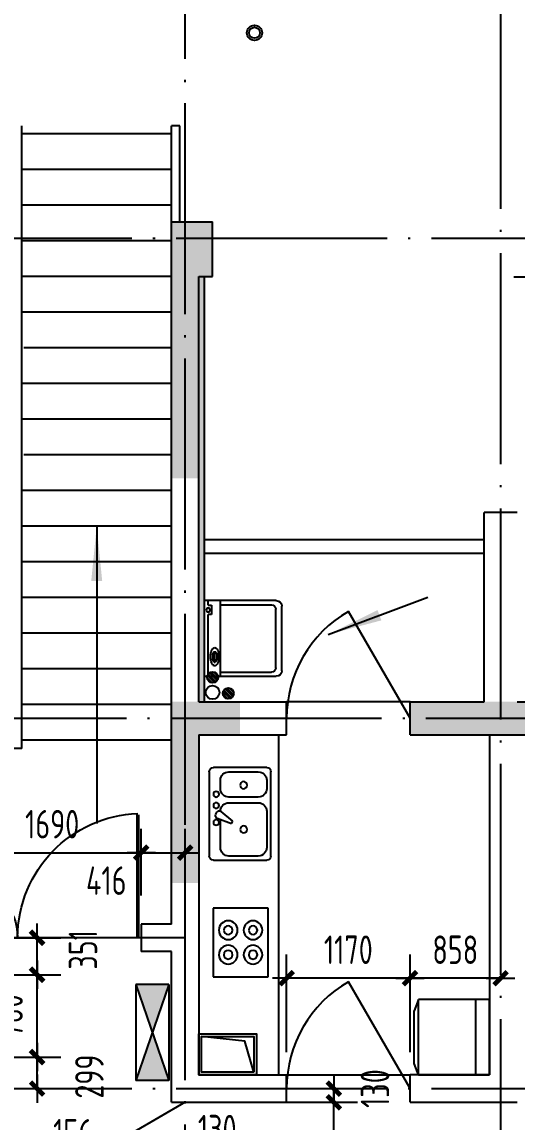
# Model space of a CAD drawing. Extents: x -726032 to 135930, y -151624 to 587044.
# Drawn here: x -447064 to -442371, y 476930 to 487356 of the extents above; entities that cross this region are included whole.
import ezdxf
from ezdxf.enums import TextEntityAlignment as Align

# ---------------------------------------------------------------- set-up
doc = ezdxf.new("R2010")
doc.units = 0
doc.header["$LTSCALE"] = 1000
doc.header["$MEASUREMENT"] = 0
doc.linetypes.add('DOTE', pattern=[2.42, 2, -0.2, 0.02, -0.2])
doc.layers.get('0').update_dxf_attribs({"linetype": 'CONTINUOUS'})
doc.layers.get('DEFPOINTS').update_dxf_attribs({"color": 1, "linetype": 'CONTINUOUS'})
for name, color, linetype in [('COLUMN', 170, 'CONTINUOUS'), ('DOTE', 8, 'DOTE'), ('GROUND', 45, 'CONTINUOUS'), ('JIAJU', 252, 'CONTINUOUS'), ('LVTRY', 6, 'CONTINUOUS'), ('PUB_DIM', 245, 'CONTINUOUS'), ('ROOF', 4, 'CONTINUOUS'), ('STAIR', 42, 'CONTINUOUS'), ('TOTHER', 7, 'CONTINUOUS'), ('WALL', 255, 'CONTINUOUS'), ('WINDOW', 155, 'CONTINUOUS'), ('WINDOW_TEXT', 7, 'CONTINUOUS'), ('引线', 213, 'CONTINUOUS'), ('雨水管', 20, 'CONTINUOUS')]:
    doc.layers.add(name, color=color, linetype=linetype)
doc.styles.add('DIM_FONT', font='isocp.shx', dxfattribs={"width": 0.8})
doc.styles.add('SIMPLEX', font='SIMPLEX.SHX')
doc.dimstyles.new('DIMA', dxfattribs={"dimtxt": 300, "dimasz": 1, "dimexe": 250, "dimexo": 300, "dimgap": 150, "dimtad": 1, "dimdec": 0, "dimzin": 0, "dimdsep": 46, "dimtxsty": 'DIM_FONT', "dimcen": 0.09, "dimse1": 1, "dimclrt": 142, "dimadec": 0, "dimazin": 0, "dimtfac": 1, "dimtdec": 0, "dimtix": 1, "dimtmove": 2, "dimatfit": 3, "dimfxl": 1, "dimtolj": 1, "dimtzin": 0, "dimarcsym": 0})
doc.dimstyles.new('DIMN', dxfattribs={"dimtxt": 300, "dimasz": 1, "dimexe": 250, "dimexo": 300, "dimgap": 150, "dimtad": 1, "dimdec": 0, "dimzin": 0, "dimdsep": 46, "dimtxsty": 'DIM_FONT', "dimcen": 0.09, "dimclrt": 142, "dimadec": 0, "dimazin": 0, "dimtfac": 1, "dimtdec": 0, "dimtix": 1, "dimtmove": 2, "dimatfit": 3, "dimfxl": 1, "dimtolj": 1, "dimtzin": 0, "dimarcsym": 0})

# ---------------------------------------------------------------- blocks, each defined once
blk = doc.blocks.new('_DBLK')
blk.add_line((-0.5, 0), (0, -0.866))
blk.add_arc((-0.5, 0), 1, 300, 0)
at = {"layer": 'WINDOW_TEXT', "style": 'SIMPLEX', "flags": 9}
blk.add_attdef('A', text='', height=1, dxfattribs=at).set_placement((0, 1.5), align=Align.MIDDLE)
blk = doc.blocks.new('_DIMX')
blk.add_line((-150, 0), (150, 0))
at = {"const_width": 50}
blk.add_lwpolyline([(-70, -70), (70, 70)], dxfattribs=at)
blk = doc.blocks.new('*D2419')
at = {"layer": 'DEFPOINTS', "color": 0, "transparency": 16777216}
for p in [(-445517, 476473), (-445647, 475837), (-445517, 475837)]:
    blk.add_point(p, dxfattribs=at)
at = {"layer": 'PUB_DIM', "color": 0, "lineweight": -2, "transparency": 16777216}
for p, q in [((-445517, 476107), (-445517, 476698)), ((-445648, 476473), (-445649, 476473)), ((-445647, 476473), (-445517, 476473)), ((-445516, 476473), (-445515, 476473))]:
    blk.add_line(p, q, dxfattribs=at)
at = {"layer": 'PUB_DIM', "color": 0, "lineweight": -2, "transparency": 16777216, "xscale": 0.9, "yscale": 0.9, "zscale": 0.9}
blk.add_blockref('_DIMX', (-445647, 476473), dxfattribs=at)
at = {"layer": 'PUB_DIM', "color": 0, "lineweight": -2, "transparency": 16777216, "xscale": 0.9, "yscale": 0.9, "zscale": 0.9, "rotation": 180}
blk.add_blockref('_DIMX', (-445517, 476473), dxfattribs=at)
at = {"layer": 'PUB_DIM', "color": 142, "transparency": 16777216, "insert": (-445213, 476863), "char_height": 270, "attachment_point": 5, "style": 'DIM_FONT'}
blk.add_mtext('\\A1;130', dxfattribs=at)
blk = doc.blocks.new('A$C5371541F')
at = {"layer": 'JIAJU'}
h = blk.add_hatch(color=256, dxfattribs=at)
h.paths.add_polyline_path([(0, 700), (120, 350), (240, 700)])
h.paths.add_polyline_path([(0, 0), (240, 0), (120, 350)])
for p, q in [((0, 700), (0, 0)), ((240, 700), (0, 0)), ((240, 700), (0, 700)), ((0, 700), (240, 0)), ((240, 700), (240, 0)), ((240, 0), (0, 0))]:
    blk.add_line(p, q, dxfattribs=at)
blk = doc.blocks.new('*D2420')
at = {"layer": 'DEFPOINTS', "color": 0, "transparency": 16777216}
for p in [(-445517, 479483), (-445933, 478807), (-445517, 478807)]:
    blk.add_point(p, dxfattribs=at)
at = {"layer": 'PUB_DIM', "color": 0, "lineweight": -2, "transparency": 16777216}
for p, q in [((-445517, 479077), (-445517, 479708)), ((-445932, 479483), (-445518, 479483))]:
    blk.add_line(p, q, dxfattribs=at)
at = {"layer": 'PUB_DIM', "color": 0, "lineweight": -2, "transparency": 16777216, "xscale": 0.9, "yscale": 0.9, "zscale": 0.9, "rotation": 180}
blk.add_blockref('_DIMX', (-445933, 479483), dxfattribs=at)
at = {"layer": 'PUB_DIM', "color": 0, "lineweight": -2, "transparency": 16777216, "xscale": 0.9, "yscale": 0.9, "zscale": 0.9}
blk.add_blockref('_DIMX', (-445517, 479483), dxfattribs=at)
at = {"layer": 'PUB_DIM', "color": 142, "transparency": 16777216, "insert": (-446265, 479218), "char_height": 270, "attachment_point": 5, "style": 'DIM_FONT'}
blk.add_mtext('\\A1;416', dxfattribs=at)
blk = doc.blocks.new('*D1225')
at = {"layer": 'DEFPOINTS', "color": 0, "transparency": 16777216}
for p in [(-446336, 476473), (-446492, 475837), (-446336, 475837)]:
    blk.add_point(p, dxfattribs=at)
at = {"layer": 'PUB_DIM', "color": 0, "lineweight": -2, "transparency": 16777216}
for p, q in [((-446492, 476107), (-446492, 476698)), ((-446336, 476107), (-446336, 476698)), ((-446493, 476473), (-446494, 476473)), ((-446492, 476473), (-446336, 476473)), ((-446335, 476473), (-446334, 476473))]:
    blk.add_line(p, q, dxfattribs=at)
at = {"layer": 'PUB_DIM', "color": 0, "lineweight": -2, "transparency": 16777216, "xscale": 0.9, "yscale": 0.9, "zscale": 0.9}
blk.add_blockref('_DIMX', (-446492, 476473), dxfattribs=at)
at = {"layer": 'PUB_DIM', "color": 0, "lineweight": -2, "transparency": 16777216, "xscale": 0.9, "yscale": 0.9, "zscale": 0.9, "rotation": 180}
blk.add_blockref('_DIMX', (-446336, 476473), dxfattribs=at)
at = {"layer": 'PUB_DIM', "color": 142, "transparency": 16777216, "insert": (-446579, 476824), "char_height": 270, "attachment_point": 5, "style": 'DIM_FONT'}
blk.add_mtext('\\A1;156', dxfattribs=at)
blk = doc.blocks.new('_ARROW')
blk.add_solid([(0, 0), (-1, 0.1), (-1, -0.1)])
blk = doc.blocks.new('*D2465')
at = {"layer": 'DEFPOINTS', "color": 0, "transparency": 16777216}
for p in [(-447779, 478677), (-446921, 478677), (-447779, 478326)]:
    blk.add_point(p, dxfattribs=at)
at = {"layer": 'PUB_DIM', "color": 0, "lineweight": -2, "transparency": 16777216}
for p, q in [((-447509, 478677), (-446696, 478677)), ((-446921, 478327), (-446921, 478676))]:
    blk.add_line(p, q, dxfattribs=at)
at = {"layer": 'PUB_DIM', "color": 0, "lineweight": -2, "transparency": 16777216, "xscale": 0.9, "yscale": 0.9, "zscale": 0.9}
for p, rotation in [((-446921, 478677), 90), ((-446921, 478326), 270)]:
    blk.add_blockref('_DIMX', p, dxfattribs=dict(at, rotation=rotation))
at = {"layer": 'PUB_DIM', "color": 142, "transparency": 16777216, "insert": (-446486, 478562), "char_height": 270, "attachment_point": 5, "rotation": 90, "style": 'DIM_FONT'}
blk.add_mtext('\\A1;351', dxfattribs=at)
blk = doc.blocks.new('*D2466')
at = {"layer": 'DEFPOINTS', "color": 0, "transparency": 16777216}
for p in [(-447779, 478326), (-446921, 478326), (-447779, 477546)]:
    blk.add_point(p, dxfattribs=at)
at = {"layer": 'PUB_DIM', "color": 0, "lineweight": -2, "transparency": 16777216}
for p, q in [((-447509, 478326), (-446696, 478326)), ((-446921, 477547), (-446921, 478325))]:
    blk.add_line(p, q, dxfattribs=at)
at = {"layer": 'PUB_DIM', "color": 0, "lineweight": -2, "transparency": 16777216, "xscale": 0.9, "yscale": 0.9, "zscale": 0.9}
for p, rotation in [((-446921, 478326), 90), ((-446921, 477546), 270)]:
    blk.add_blockref('_DIMX', p, dxfattribs=dict(at, rotation=rotation))
at = {"layer": 'PUB_DIM', "color": 142, "transparency": 16777216, "insert": (-447191, 477936), "char_height": 270, "attachment_point": 5, "rotation": 90, "style": 'DIM_FONT'}
blk.add_mtext('\\A1;780', dxfattribs=at)
blk = doc.blocks.new('*D2467')
at = {"layer": 'DEFPOINTS', "color": 0, "transparency": 16777216}
for p in [(-447779, 477546), (-446921, 477546), (-447779, 477247)]:
    blk.add_point(p, dxfattribs=at)
at = {"layer": 'PUB_DIM', "color": 0, "lineweight": -2, "transparency": 16777216}
for p, q in [((-447509, 477546), (-446696, 477546)), ((-446921, 477248), (-446921, 477545))]:
    blk.add_line(p, q, dxfattribs=at)
at = {"layer": 'PUB_DIM', "color": 0, "lineweight": -2, "transparency": 16777216, "xscale": 0.9, "yscale": 0.9, "zscale": 0.9}
for p, rotation in [((-446921, 477546), 90), ((-446921, 477247), 270)]:
    blk.add_blockref('_DIMX', p, dxfattribs=dict(at, rotation=rotation))
at = {"layer": 'PUB_DIM', "color": 142, "transparency": 16777216, "insert": (-446425, 477361), "char_height": 270, "attachment_point": 5, "rotation": 90, "style": 'DIM_FONT'}
blk.add_mtext('\\A1;299', dxfattribs=at)
blk = doc.blocks.new('*D2468')
at = {"layer": 'DEFPOINTS', "color": 0, "transparency": 16777216}
for p in [(-445933, 479483), (-447623, 478807), (-445933, 478807)]:
    blk.add_point(p, dxfattribs=at)
at = {"layer": 'PUB_DIM', "color": 0, "lineweight": -2, "transparency": 16777216}
for p, q in [((-445933, 479077), (-445933, 479708)), ((-447622, 479483), (-445934, 479483))]:
    blk.add_line(p, q, dxfattribs=at)
at = {"layer": 'PUB_DIM', "color": 0, "lineweight": -2, "transparency": 16777216, "xscale": 0.9, "yscale": 0.9, "zscale": 0.9, "rotation": 180}
blk.add_blockref('_DIMX', (-447623, 479483), dxfattribs=at)
at = {"layer": 'PUB_DIM', "color": 0, "lineweight": -2, "transparency": 16777216, "xscale": 0.9, "yscale": 0.9, "zscale": 0.9}
blk.add_blockref('_DIMX', (-445933, 479483), dxfattribs=at)
at = {"layer": 'PUB_DIM', "color": 142, "transparency": 16777216, "insert": (-446778, 479753), "char_height": 270, "attachment_point": 5, "style": 'DIM_FONT'}
blk.add_mtext('\\A1;1690', dxfattribs=at)
blk = doc.blocks.new('M_A17ORW')
at = {"const_width": 0.02}
for points in [[(-0.481, -0.0014), (-0.481, -0.3084)], [(0.481, 0.0014), (0.481, -0.6906)]]:
    blk.add_lwpolyline(points, dxfattribs=at)
for centre, radius, start, end in [((-0.5008, -0.0026), 0.3067, 274.24917, 0.21013), ((0.5046, 0.0019), 0.6987, 180.27623, 268.06031)]:
    blk.add_arc(centre, radius, start, end)
blk = doc.blocks.new('*D2509')
at = {"layer": 'DEFPOINTS', "color": 0, "transparency": 16777216}
for p in [(-443385, 478293), (-443385, 477323), (-442527, 477323)]:
    blk.add_point(p, dxfattribs=at)
at = {"layer": 'PUB_DIM', "color": 0, "lineweight": -2, "transparency": 16777216}
for p, q in [((-443385, 477593), (-443385, 478518)), ((-442528, 478293), (-443384, 478293))]:
    blk.add_line(p, q, dxfattribs=at)
at = {"layer": 'PUB_DIM', "color": 0, "lineweight": -2, "transparency": 16777216, "xscale": 0.9, "yscale": 0.9, "zscale": 0.9, "rotation": 180}
blk.add_blockref('_DIMX', (-443385, 478293), dxfattribs=at)
at = {"layer": 'PUB_DIM', "color": 0, "lineweight": -2, "transparency": 16777216, "xscale": 0.9, "yscale": 0.9, "zscale": 0.9}
blk.add_blockref('_DIMX', (-442527, 478293), dxfattribs=at)
at = {"layer": 'PUB_DIM', "color": 142, "transparency": 16777216, "insert": (-442956, 478563), "char_height": 270, "attachment_point": 5, "style": 'DIM_FONT'}
blk.add_mtext('\\A1;858', dxfattribs=at)
blk = doc.blocks.new('A$C593B1C2D')
at = {"layer": 'JIAJU'}
for p, q in [((0, 550), (0, 32.5)), ((550, 550), (0, 550)), ((550, 32.5), (550, 550)), ((550, 450), (0, 450)), ((0, 32.5), (84.2, 0)), ((550, 32.5), (0, 32.5)), ((465.8, 0), (84.2, 0)), ((550, 32.5), (465.8, 0))]:
    blk.add_line(p, q, dxfattribs=at)
blk = doc.blocks.new('A$C52343C9C')
at = {"layer": 'JIAJU', "rotation": 2.050917305024764e-05}
blk.add_blockref('A$C593B1C2D', (0, 0), dxfattribs=at)
blk = doc.blocks.new('A$C47CE1419')
at = {"layer": 'JIAJU', "xscale": -1, "rotation": 90}
blk.add_blockref('A$C52343C9C', (550, 550), dxfattribs=at)
blk = doc.blocks.new('*D2510')
at = {"layer": 'DEFPOINTS', "color": 0, "transparency": 16777216}
for p in [(-444555, 478293), (-444555, 477323), (-443385, 477323)]:
    blk.add_point(p, dxfattribs=at)
at = {"layer": 'PUB_DIM', "color": 0, "lineweight": -2, "transparency": 16777216}
for p, q in [((-444555, 477593), (-444555, 478518)), ((-443386, 478293), (-444554, 478293))]:
    blk.add_line(p, q, dxfattribs=at)
at = {"layer": 'PUB_DIM', "color": 0, "lineweight": -2, "transparency": 16777216, "xscale": 0.9, "yscale": 0.9, "zscale": 0.9, "rotation": 180}
blk.add_blockref('_DIMX', (-444555, 478293), dxfattribs=at)
at = {"layer": 'PUB_DIM', "color": 0, "lineweight": -2, "transparency": 16777216, "xscale": 0.9, "yscale": 0.9, "zscale": 0.9}
blk.add_blockref('_DIMX', (-443385, 478293), dxfattribs=at)
at = {"layer": 'PUB_DIM', "color": 142, "transparency": 16777216, "insert": (-443970, 478563), "char_height": 270, "attachment_point": 5, "style": 'DIM_FONT'}
blk.add_mtext('\\A1;1170', dxfattribs=at)
blk = doc.blocks.new('*D2515')
at = {"layer": 'DEFPOINTS', "color": 0, "transparency": 16777216}
for p in [(-444983, 477117), (-444107, 477117), (-444983, 475817)]:
    blk.add_point(p, dxfattribs=at)
at = {"layer": 'PUB_DIM', "color": 0, "lineweight": -2, "transparency": 16777216}
for p, q in [((-444713, 477117), (-443882, 477117)), ((-444107, 475818), (-444107, 477116))]:
    blk.add_line(p, q, dxfattribs=at)
at = {"layer": 'PUB_DIM', "color": 0, "lineweight": -2, "transparency": 16777216, "xscale": 0.9, "yscale": 0.9, "zscale": 0.9}
for p, rotation in [((-444107, 477117), 90), ((-444107, 475817), 270)]:
    blk.add_blockref('_DIMX', p, dxfattribs=dict(at, rotation=rotation))
at = {"layer": 'PUB_DIM', "color": 142, "transparency": 16777216, "insert": (-444377, 476467), "char_height": 270, "attachment_point": 5, "rotation": 90, "style": 'DIM_FONT'}
blk.add_mtext('\\A1;1300', dxfattribs=at)
blk = doc.blocks.new('M_E21')
for p, q in [((-250.1, 0), (250.1, 0)), ((-250.1, -400.1), (-250.1, 0)), ((250.1, 0), (250.1, -400.1)), ((250.1, -400.1), (-250.1, -400.1))]:
    blk.add_line(p, q)
at = {"layer": 'TOTHER', "linetype": 'Continuous'}
for centre, radius in [((-89.3, -109.8), 68.5), ((-89.3, -109.8), 31.6), ((89.3, -109.8), 68.5), ((89.3, -109.8), 31.6), ((-89.3, -290.2), 68.5), ((89.3, -290.2), 68.5), ((-89.3, -290.2), 31.6), ((89.3, -290.2), 31.6)]:
    blk.add_circle(centre, radius, dxfattribs=at)
at = {"width": 0.8, "flags": 9}
for tag in ['XSIZE', 'YSIZE']:
    blk.add_attdef(tag, (0, 0), '', height=0.5, dxfattribs=at)
blk = doc.blocks.new('M_E29JIV')
at = {"color": 0, "linetype": 'ByBlock'}
for p, q in [((30.7, 337.5), (419.3, 337.5)), ((0, -306.8), (0, 306.8)), ((81.8, 245.5), (81.8, 40)), ((358, 306.8), (143.2, 306.8)), ((419.3, -20.5), (419.3, 245.5)), ((450, 306.8), (450, -306.8)), ((48.4, 2), (56.6, -12.3)), ((58.9, 31.4), (162.5, 70.2)), ((172.8, 52.5), (87.3, -17.8)), ((162.5, 70.2), (172.8, 52.5)), ((143.2, -81.8), (358, -81.8)), ((358, -122.7), (143.2, -122.7)), ((81.8, -184.1), (81.8, -245.5)), ((419.3, -245.5), (419.3, -184.1)), ((143.2, -306.8), (358, -306.8)), ((419.3, -337.5), (30.7, -337.5))]:
    blk.add_line(p, q, dxfattribs=at)
for centre, radius in [((51.1, 61.4), 20.5), ((250.6, 112.5), 25.6), ((51.1, -61.4), 20.5), ((51.1, -143.2), 20.5), ((250.6, -209.7), 25.6)]:
    blk.add_circle(centre, radius, dxfattribs=at)
for centre, radius, start, end in [((30.7, 306.8), 30.7, 90, 180), ((419.3, 306.8), 30.7, 0, 90), ((143.2, 245.5), 61.4, 90, 180), ((358, 245.5), 61.4, 0, 90), ((66.1, 12.3), 20.5, 110.53768, 210), ((74.3, -2), 20.5, 210, 309.46232), ((143.2, -20.5), 61.4, 180, 270), ((358, -20.5), 61.4, 270, 0), ((143.2, -184.1), 61.4, 90, 180), ((358, -184.1), 61.4, 0, 90), ((30.7, -306.8), 30.7, 180, 270), ((143.2, -245.5), 61.4, 180, 270), ((358, -245.5), 61.4, 270, 0), ((419.3, -306.8), 30.7, 270, 0)]:
    blk.add_arc(centre, radius, start, end, dxfattribs=at)
at = {"style": 'DIM_FONT', "width": 0.8, "flags": 9}
for tag in ['XSIZE', 'YSIZE']:
    blk.add_attdef(tag, (0, 0), '', height=0.5, dxfattribs=at)
blk = doc.blocks.new('M_E20')
for p, q in [((345, 0), (-345, 0)), ((-302, -36), (-345, -36)), ((-302, -35), (-302, -66)), ((-302, -66), (-219, -66)), ((-219, -66), (-219, -35)), ((345, -36), (-219, -36)), ((123, -87), (123, -99)), ((133, -96), (133, -113)), ((198, -96), (133, -96)), ((198, -113), (198, -96)), ((215, -88), (215, -99)), ((-307, -144), (-307, -611)), ((133, -113), (198, -113)), ((307, -144), (307, -611)), ((267, -651), (-267, -651))]:
    blk.add_line(p, q)
blk.add_lwpolyline([(83, -94, 0.185158), (88, -107, 0.102042), (108, -122, 0.060862), (133, -130, 0.047173), (166, -133, 0.047173), (200, -130, 0.060862), (225, -122, 0.102042), (245, -107, 0.185158), (250, -94, 0.185158), (245, -82, 0.102042), (225, -67, 0.060862), (200, -59, 0.047173), (166, -56, 0.047173), (133, -59, 0.060862), (108, -67, 0.102042), (88, -82, 0.185158)], format="xyb", close=True)
for points in [[(215, -88, 0.259034), (213, -85, 0.076276), (201, -80, 0.036515), (188, -77, 0.026615), (169, -76, 0.026615), (150, -77, 0.036515), (137, -80, 0.076276), (125, -85, 0.259034), (123, -88, 0.078462), (123, -89, 0.056762)], [(215, -99, 0.259034), (213, -95, 0.076276), (201, -90, 0.036515), (188, -88, 0.026615), (169, -87, 0.026615), (150, -88, 0.036515), (137, -90, 0.076276), (125, -95, 0.259034), (123, -99, 0.259034), (125, -102, 0.056762), (133, -106, 0.036515)], [(198, -108, 0.008736), (201, -107, 0.076276), (213, -102, 0.259034), (215, -99, 0.259034)]]:
    blk.add_lwpolyline(points, format="xyb")
blk.add_circle((-259, -35), 17.5)
for centre, start, end in [((-267, -611), 180, 270), ((267, -611), 270, 0)]:
    blk.add_arc(centre, 40, start, end)
at = {"layer": 'TOTHER', "linetype": 'Continuous'}
for p, q in [((-345, -656), (-345, 0)), ((345, 0), (345, -656)), ((-345, -145), (345, -145)), ((295, -706), (-295, -706))]:
    blk.add_line(p, q, dxfattribs=at)
for centre, start, end in [((-295, -656), 180, 270), ((295, -656), 270, 0)]:
    blk.add_arc(centre, 50, start, end, dxfattribs=at)
at = {"width": 0.8, "flags": 9}
for tag in ['XSIZE', 'YSIZE']:
    blk.add_attdef(tag, (0, 0), '', height=0.5, dxfattribs=at)
blk = doc.blocks.new('*D2517')
at = {"layer": 'DEFPOINTS', "color": 0, "transparency": 16777216}
for p in [(-444983, 477247), (-444107, 477247), (-444983, 477117)]:
    blk.add_point(p, dxfattribs=at)
at = {"layer": 'PUB_DIM', "color": 0, "lineweight": -2, "transparency": 16777216}
for p, q in [((-444713, 477247), (-443882, 477247)), ((-444107, 477248), (-444107, 477249)), ((-444107, 477117), (-444107, 477247)), ((-444107, 477116), (-444107, 477115))]:
    blk.add_line(p, q, dxfattribs=at)
at = {"layer": 'PUB_DIM', "color": 0, "lineweight": -2, "transparency": 16777216, "xscale": 0.9, "yscale": 0.9, "zscale": 0.9}
for p, rotation in [((-444107, 477247), 270), ((-444107, 477117), 90)]:
    blk.add_blockref('_DIMX', p, dxfattribs=dict(at, rotation=rotation))
at = {"layer": 'PUB_DIM', "color": 142, "transparency": 16777216, "insert": (-443717, 477247), "char_height": 270, "attachment_point": 5, "rotation": 90, "style": 'DIM_FONT'}
blk.add_mtext('\\A1;130', dxfattribs=at)

msp = doc.modelspace()

# ---------------------------------------------------------------- hatches: boundary and pattern name
at = {"layer": 'ROOF'}
h = msp.add_hatch(dxfattribs=at)
h.set_pattern_fill('DOTS', color=256, scale=390, style=0)
h.set_pattern_definition([(180, (-432036.772, 71938.765), (-12.1875, 24.375), [0, -24.375])])
h.paths.add_polyline_path([(-445334.9, 480912.9), (-445386.9, 480912.9), (-445386.9, 484942.9), (-445334.9, 484942.9)])
at = {"layer": '雨水管'}
h = msp.add_hatch(dxfattribs=at)
h.set_pattern_fill('ANSI31', color=256, scale=130, style=0)
h.set_pattern_definition([(135, (75499.341, 823176.22), (11.4904852, 11.4904852), [])])
h.paths.add_polyline_path([(-445308.5, 481144.4, 1), (-445204.5, 481144.4, 1)])
h = msp.add_hatch(dxfattribs=at)
h.set_pattern_fill('ANSI31', color=256, scale=130, style=0)
h.set_pattern_definition([(135, (75647.654, 823024.264), (11.4904852, 11.4904852), [])])
h.paths.add_polyline_path([(-445160.2, 480992.5, 1), (-445056.2, 480992.5, 1)])

# ---------------------------------------------------------------- linework, layer by layer
at = {"layer": 'COLUMN'}
for points in [[(-445386.9, 483031.9), (-445646.9, 483031.9), (-445386.9, 484942.9), (-445646.9, 485462.9)], [(-445256.9, 485462.9), (-445256.9, 484942.9), (-445646.9, 485462.9), (-445386.9, 484942.9)], [(-445646.9, 480912.9), (-445646.9, 479196.9), (-445386.9, 480600.9), (-445386.9, 479196.9)], [(-444996.9, 480912.9), (-444996.9, 480600.9), (-445646.9, 480912.9), (-445386.9, 480600.9)], [(-443384.9, 480912.9), (-443384.9, 480600.9), (-441096.9, 480912.9), (-441096.9, 480600.9)]]:
    msp.add_solid(points, dxfattribs=at)
at = {"layer": 'DOTE'}
for p, q in [((-445516.9, 474906.9), (-445516.9, 490006.5)), ((-442526.9, 490006.5), (-442526.9, 459534.9)), ((-481902.2, 485306.9), (-412270.4, 485306.9)), ((-481954.2, 480756.9), (-412270.4, 480756.9)), ((-445516.9, 478676.9), (-448896.9, 478676.9)), ((-481902.2, 477246.9), (-412270.4, 477246.9))]:
    msp.add_line(p, q, dxfattribs=at)
at = {"layer": 'GROUND'}
for p, q in [((-443384.9, 480912.9), (-444554.9, 480912.9)), ((-444554.9, 477376.9), (-443384.9, 477376.9))]:
    msp.add_line(p, q, dxfattribs=at)
at = {"layer": 'LVTRY'}
msp.add_line((-444632.9, 480600.9), (-444632.9, 477376.9), dxfattribs=at)
for points in [[(-444840.9, 477376.9), (-445386.9, 477376.9), (-445386.9, 477766.9), (-444840.9, 477766.9)], [(-444866.9, 477402.9), (-445360.9, 477402.9), (-445360.9, 477740.9), (-444866.9, 477740.9)]]:
    msp.add_lwpolyline(points, close=True, dxfattribs=at)
msp.add_lwpolyline([(-444866.9, 477402.9), (-444951.5, 477697.5), (-445360.9, 477740.9)], dxfattribs=at)
at = {"layer": 'PUB_DIM'}
msp.add_lwpolyline([(-446355.4, 482576.9), (-446355.4, 479760)], dxfattribs=at)
at = {"layer": 'ROOF'}
for p, q in [((-445334.9, 480912.9), (-445334.9, 484942.9)), ((-442682.9, 482446.9), (-445334.9, 482446.9)), ((-442682.9, 482316.9), (-445334.9, 482316.9))]:
    msp.add_line(p, q, dxfattribs=at)
at = {"layer": 'STAIR'}
for p, q in [((-447063.9, 480470.9), (-447063.9, 486372.9)), ((-445568.9, 486372.9), (-445646.9, 486372.9)), ((-445646.9, 485462.9), (-445646.9, 486372.9)), ((-445568.9, 485462.9), (-445568.9, 486372.9)), ((-445646.9, 486294.9), (-447063.9, 486294.9)), ((-445646.9, 485956.9), (-447063.9, 485956.9)), ((-445646.9, 485618.9), (-447063.9, 485618.9)), ((-445646.9, 485280.9), (-447063.9, 485280.9)), ((-445646.9, 484942.9), (-447063.9, 484942.9)), ((-445646.9, 484604.9), (-447063.9, 484604.9)), ((-445646.9, 484266.9), (-447047.8, 484266.9)), ((-445646.9, 483928.9), (-447063.9, 483928.9)), ((-445646.9, 483590.9), (-447063.9, 483590.9)), ((-445646.9, 483252.9), (-447047.8, 483252.9)), ((-445646.9, 482914.9), (-447063.9, 482914.9)), ((-445646.9, 482576.9), (-447063.9, 482576.9)), ((-445646.9, 482238.9), (-447063.9, 482238.9)), ((-445646.9, 481900.9), (-447063.9, 481900.9)), ((-445646.9, 481562.9), (-447063.9, 481562.9)), ((-445646.9, 481224.9), (-447063.9, 481224.9)), ((-445646.9, 480886.9), (-447063.9, 480886.9)), ((-445646.9, 480548.9), (-447063.9, 480548.9)), ((-447063.9, 480470.9), (-447349.9, 480470.9))]:
    msp.add_line(p, q, dxfattribs=at)
at = {"layer": 'WALL'}
for p, q in [((-445646.9, 485462.9), (-445256.9, 485462.9)), ((-445646.9, 478806.9), (-445646.9, 485462.9)), ((-445256.9, 484942.9), (-445256.9, 485462.9)), ((-445386.9, 484942.9), (-445256.9, 484942.9)), ((-445386.9, 480912.9), (-445386.9, 484942.9)), ((-442682.9, 480912.9), (-442682.9, 482706.9)), ((-442370.9, 482706.9), (-442682.9, 482706.9)), ((-445386.9, 480912.9), (-444554.9, 480912.9)), ((-444554.9, 480600.9), (-444554.9, 480912.9)), ((-443384.9, 480912.9), (-442682.9, 480912.9)), ((-443384.9, 480600.9), (-443384.9, 480912.9)), ((-442370.9, 480912.9), (-441096.9, 480912.9)), ((-445386.9, 480600.9), (-445386.9, 477376.9)), ((-445386.9, 480600.9), (-444554.9, 480600.9)), ((-443384.9, 480600.9), (-441096.9, 480600.9)), ((-442630.9, 480600.9), (-442630.9, 477376.9)), ((-445646.9, 478806.9), (-445932.9, 478806.9)), ((-445932.9, 478806.9), (-445932.9, 478546.9)), ((-445646.9, 478546.9), (-445932.9, 478546.9)), ((-445646.9, 477116.9), (-445646.9, 478546.9)), ((-445386.9, 477376.9), (-444554.9, 477376.9)), ((-444554.9, 477116.9), (-444554.9, 477376.9)), ((-442630.9, 477376.9), (-443384.9, 477376.9)), ((-443384.9, 477116.9), (-443384.9, 477376.9)), ((-445646.9, 477116.9), (-444554.9, 477116.9)), ((-443384.9, 477116.9), (-442370.9, 477116.9))]:
    msp.add_line(p, q, dxfattribs=at)
at = {"layer": '引线'}
msp.add_lwpolyline([(-435740.9, 480912.9), (-438255.1, 484938.3), (-442401.3, 484938.3)], dxfattribs=at)
at = {"layer": '雨水管'}
msp.add_lwpolyline([(-444161.7, 481550.5), (-443216.2, 481905.7)], dxfattribs=at)
for centre, radius in [((-444859.5, 487253.4), 71.5), ((-444859.5, 487253.4), 52), ((-445256.5, 481144.4), 52), ((-445257.5, 481002.2), 65), ((-445108.2, 480992.5), 52)]:
    msp.add_circle(centre, radius, dxfattribs=at)

# ---------------------------------------------------------------- block references
at = {"layer": 'JIAJU', "xscale": 1.299999999999272, "yscale": 1.299999999999272, "zscale": 1.299999999999272}
msp.add_blockref('A$C5371541F', (-445984.9, 477324.9), dxfattribs=at)
at = {"layer": 'LVTRY'}
for name, p, xscale, yscale, zscale, rotation in [('M_E20', (-445334.9, 481513.5), -1.039999999993597, 1.039999999993597, 1.04, 90), ('M_E29JIV', (-445288.9, 479850.1), -1.299999999999272, 1.30000000000291, 1.3, 180), ('M_E21', (-445251, 478632.4), -1.30000000000291, 1.30000000000291, 1.3, 90)]:
    msp.add_blockref(name, p, dxfattribs=dict(at, xscale=xscale, yscale=yscale, zscale=zscale, rotation=rotation))
at = {"layer": 'LVTRY', "xscale": -1.299999999999272, "yscale": 1.30000000000291, "zscale": 1.3}
msp.add_blockref('A$C47CE1419', (-442630.9, 477376.9), dxfattribs=at)
at = {"layer": 'PUB_DIM', "xscale": 520, "yscale": 520, "zscale": 520, "rotation": 90}
msp.add_blockref('_ARROW', (-446355.4, 482576.9), dxfattribs=at)
at = {"layer": 'WINDOW'}
for p, xscale, yscale, zscale, rotation in [((-443969.9, 480756.9), 1170, 1170, 1170, 180), ((-443969.9, 477246.9), 1170, 1170, 1170, 180), ((-445516.9, 476466.9), -1300, -1300, 1300, 90)]:
    msp.add_blockref('_DBLK', p, dxfattribs=dict(at, xscale=xscale, yscale=yscale, zscale=zscale, rotation=rotation))
at = {"layer": 'WINDOW', "xscale": 1690, "yscale": -1690, "zscale": 1690}
msp.add_blockref('M_A17ORW', (-446777.9, 478676.9), dxfattribs=at)
at = {"layer": '雨水管', "xscale": -519.9999999999982, "yscale": 520, "zscale": 520, "rotation": 20.58587090699948}
msp.add_blockref('_ARROW', (-444161.7, 481550.5), dxfattribs=at)

# ---------------------------------------------------------------- dimensions: what is measured, and where the dimension line sits
at = {"layer": 'PUB_DIM'}
for p1, p2, distance, picture, middle in [((-447622.9, 478806.9), (-445932.9, 478806.9), 676.3, '*D2468', (-446777.9, 479753.2)), ((-443384.9, 477323.4), (-444554.9, 477323.4), -969.4, '*D2510', (-443969.9, 478562.8)), ((-442526.9, 477323.4), (-443384.9, 477323.4), -969.4, '*D2509', (-442955.9, 478562.8)), ((-447778.9, 477545.9), (-447778.9, 478325.9), -857.8, '*D2466', (-447191.1, 477935.9)), ((-444983.2, 475816.9), (-444983.2, 477116.9), -876.7, '*D2515', (-444376.5, 476466.9))]:
    dim = msp.add_aligned_dim(p1=p1, p2=p2, distance=distance, dimstyle='DIMA', override={"dimscale": 0.9, "dimblk1": '_DIMX', "dimblk2": '_DIMX', "dimsah": 1}, dxfattribs=at)
    dim.commit()
    dim.dimension.update_dxf_attribs({"geometry": picture, "text_midpoint": middle})
for base, p1, p2, angle, dimstyle, picture, middle in [((-445516.9, 479483.2), (-445932.9, 478806.9), (-445516.9, 478806.9), 0, 'DIMA', '*D2420', (-446265, 479218.1)), ((-446921.1, 478676.9), (-447778.9, 478325.9), (-447778.9, 478676.9), 90, 'DIMA', '*D2465', (-446485.6, 478561.9)), ((-446921.1, 477545.9), (-447778.9, 477246.9), (-447778.9, 477545.9), 90, 'DIMA', '*D2467', (-446424.7, 477360.9)), ((-444106.5, 477246.9), (-444983.2, 477116.9), (-444983.2, 477246.9), 90, 'DIMA', '*D2517', (-443716.5, 477246.9)), ((-446335.9, 476473.3), (-446491.9, 475836.8), (-446335.9, 475836.8), 0, 'DIMN', '*D1225', (-446578.8, 476824.4)), ((-445516.9, 476473.3), (-445646.9, 475836.8), (-445516.9, 475836.8), 0, 'DIMA', '*D2419', (-445213.1, 476863.4))]:
    dim = msp.add_linear_dim(base=base, p1=p1, p2=p2, angle=angle, dimstyle=dimstyle, override={"dimscale": 0.9, "dimblk1": '_DIMX', "dimblk2": '_DIMX', "dimsah": 1}, dxfattribs=at)
    dim.commit()
    dim.dimension.update_dxf_attribs({"geometry": picture, "text_midpoint": middle, "dimtype": 161})

doc.saveas('drawing.dxf')
